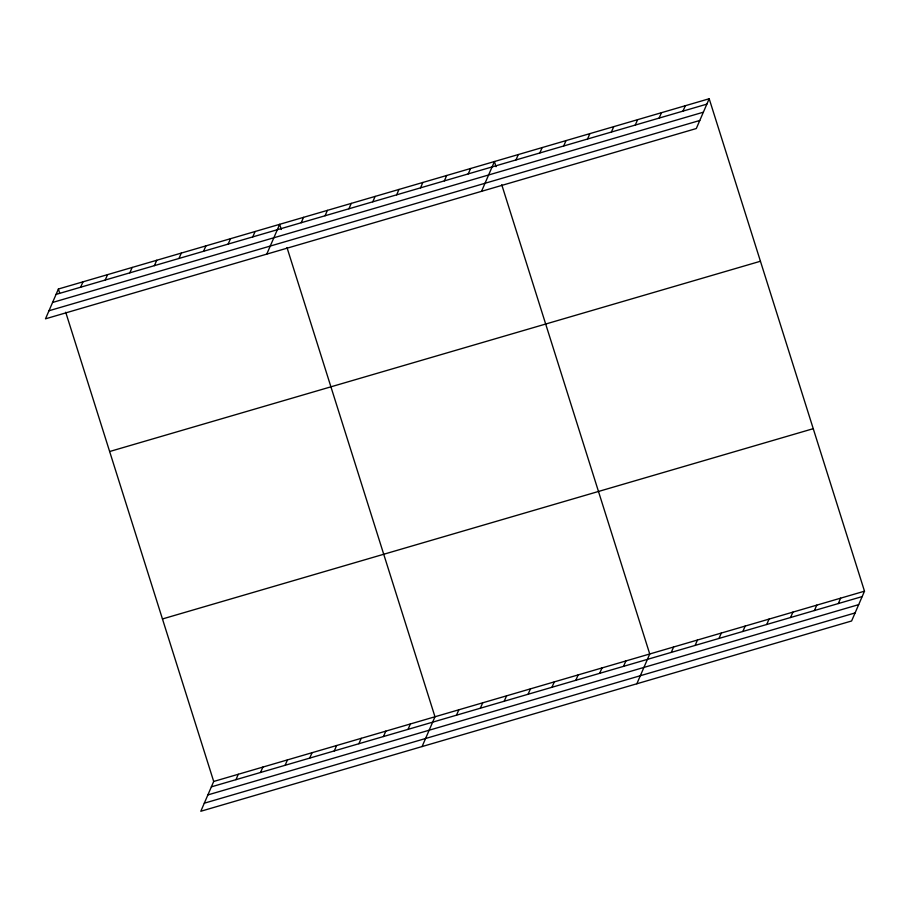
<?xml version="1.0" encoding="UTF-8"?>
<svg xmlns="http://www.w3.org/2000/svg" width="910" height="910" viewBox="0 0 910 910"><rect width="100%" height="100%" fill="white"/><g stroke="black" fill="none" stroke-linecap="round" stroke-linejoin="round"><path stroke-width="1.36" d="M58.399 289.016L45.5 318.818L696.298 128.537L709.186 98.746L58.399 289.016L59.616 292.884M80.649 287.219L82.981 281.827M105.23 280.03L107.562 274.638M129.823 272.841L132.155 267.449M154.404 265.652L156.736 260.26M178.986 258.463L181.317 253.071M203.578 251.274L205.91 245.882M228.16 244.096L230.492 238.704M252.741 236.907L255.084 231.515M266.767 254.118L279.666 224.326L281.292 229.479M301.199 222.734L303.53 217.342M325.052 215.761L327.384 210.369M348.917 208.788L351.249 203.396M372.781 201.804L375.113 196.412M396.646 194.831L398.978 189.439M420.511 187.858L422.843 182.466M444.364 180.874L446.696 175.482M468.229 173.901L470.561 168.509M65.713 312.232L213.702 781.462L200.814 811.254L851.601 620.984L864.5 591.193L709.186 98.746M481.526 191.327L494.426 161.536L496.052 166.689M235.963 779.665L238.295 774.273M515.959 159.944L518.29 154.552M260.544 772.476L262.876 767.084M539.823 152.971L542.155 147.579M285.126 765.287L287.458 759.895M563.677 145.998L566.009 140.606M309.718 758.098L312.05 752.707M587.541 139.014L589.873 133.622M334.3 750.909L336.632 745.517M611.406 132.041L613.738 126.649M358.881 743.72L361.224 738.328M635.271 125.068L637.603 119.676M383.474 736.531L385.806 731.139M659.136 118.084L661.468 112.692M408.055 729.342L410.387 723.951M682.989 111.111L685.321 105.719M422.081 746.564L434.98 716.773L286.991 247.543M456.501 715.18L458.833 709.789M480.366 708.207L482.698 702.816M504.231 701.235L506.563 695.843M528.096 694.25L530.428 688.859M551.961 687.278L554.292 681.886M575.814 680.305L578.146 674.913M599.679 673.32L602.01 667.929M623.543 666.347L625.875 660.956M636.841 683.774L649.74 653.983L501.751 184.753M671.273 652.39L673.605 646.999M695.126 645.417L697.458 640.026M718.991 638.445L721.323 633.053M742.856 631.46L745.188 626.069M766.72 624.487L769.052 619.096M790.574 617.515L792.917 612.123M814.439 610.53L816.77 605.139M838.303 603.558L840.635 598.166M56.056 294.408L706.854 104.138M52.575 302.461L703.373 112.192M48.981 310.754L699.779 120.484M109.644 451.519L760.441 261.25M162.458 618.959L813.244 428.678M213.702 781.462L864.5 591.193M211.37 786.854L862.168 596.585M207.889 794.908L858.676 604.638M204.295 803.2L855.093 612.931"/></g></svg>
